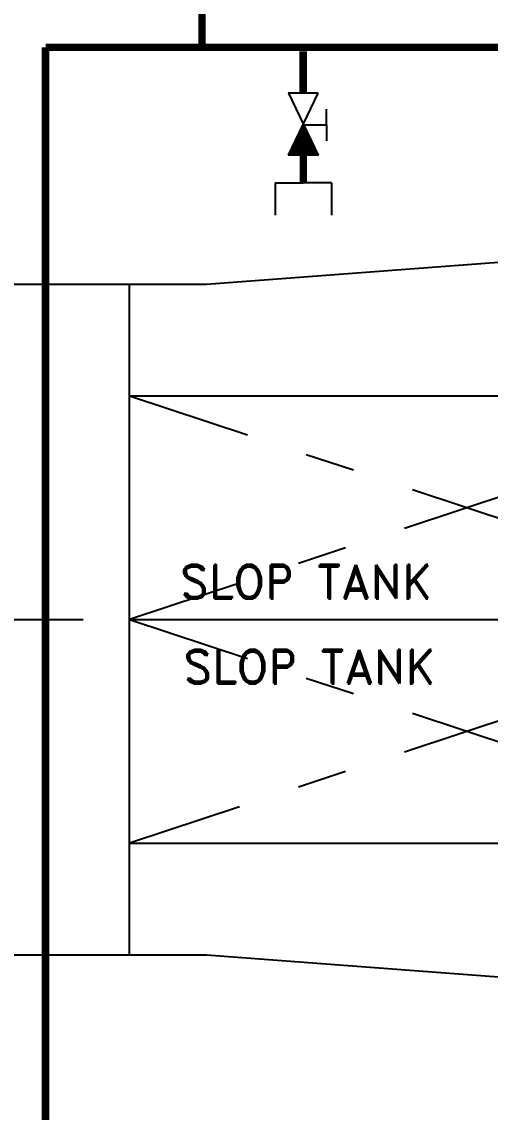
# Model space of a CAD drawing. Extents: x -22909.9 to -22897.8, y -4.7 to 4.1.
# Drawn here: x -22908.096 to -22907.153, y -0.327 to 1.867 of the extents above; entities that cross this region are included whole.
import ezdxf

# ---------------------------------------------------------------- set-up
doc = ezdxf.new("R2010")
doc.units = 0
doc.header["$LTSCALE"] = 0.5
doc.header["$MEASUREMENT"] = 0
doc.linetypes.add('DASHDOT', pattern=[1, 0.5, -0.25, 0, -0.25])
doc.linetypes.add('DASHED', pattern=[0.75, 0.5, -0.25])
doc.layers.get('0').update_dxf_attribs({"linetype": 'CONTINUOUS'})
for name, color, linetype in [('COW', 2, 'CONTINUOUS'), ('DIB-018', 6, 'CONTINUOUS'), ('DIB-065', 4, 'CONTINUOUS')]:
    doc.layers.add(name, color=color, linetype=linetype)
doc.styles.add('ROMAND', font='romand', dxfattribs={"height": 0.0339})

# ---------------------------------------------------------------- blocks, each defined once
blk = doc.blocks.new('*X28')
at = {"color": 0}
for p, q in [((-22906.3568, 2.1401), (-22906.3566, 2.1403)), ((-22906.3568, 2.1403), (-22906.3568, 2.1403)), ((-22906.3567, 2.14), (-22906.3564, 2.1403)), ((-22906.3566, 2.1398), (-22906.3561, 2.1403)), ((-22906.3566, 2.1399), (-22906.3562, 2.1403)), ((-22906.3565, 2.1395), (-22906.3557, 2.1403)), ((-22906.3565, 2.1397), (-22906.3559, 2.1403)), ((-22906.3564, 2.1394), (-22906.3555, 2.1403)), ((-22906.3563, 2.1392), (-22906.3552, 2.1403)), ((-22906.3563, 2.1393), (-22906.3553, 2.1403)), ((-22906.3562, 2.139), (-22906.3548, 2.1403)), ((-22906.3562, 2.1391), (-22906.355, 2.1403)), ((-22906.3561, 2.1387), (-22906.3545, 2.1403)), ((-22906.3561, 2.1388), (-22906.3546, 2.1403)), ((-22906.356, 2.1386), (-22906.3543, 2.1403)), ((-22906.3559, 2.1384), (-22906.3539, 2.1403)), ((-22906.3559, 2.1385), (-22906.3541, 2.1403)), ((-22906.3558, 2.1381), (-22906.3536, 2.1403)), ((-22906.3558, 2.1382), (-22906.3538, 2.1403)), ((-22906.3557, 2.1379), (-22906.3532, 2.1403)), ((-22906.3557, 2.138), (-22906.3534, 2.1403)), ((-22906.3556, 2.1378), (-22906.353, 2.1403)), ((-22906.3555, 2.1375), (-22906.3527, 2.1403)), ((-22906.3555, 2.1376), (-22906.3529, 2.1403)), ((-22906.3554, 2.1373), (-22906.3523, 2.1403)), ((-22906.3554, 2.1374), (-22906.3525, 2.1403)), ((-22906.3553, 2.137), (-22906.352, 2.1403)), ((-22906.3553, 2.1372), (-22906.3522, 2.1403)), ((-22906.3552, 2.1369), (-22906.3518, 2.1403)), ((-22906.3551, 2.1367), (-22906.3515, 2.1403)), ((-22906.3551, 2.1368), (-22906.3516, 2.1403)), ((-22906.355, 2.1364), (-22906.3511, 2.1403)), ((-22906.355, 2.1366), (-22906.3513, 2.1403)), ((-22906.3549, 2.1362), (-22906.3508, 2.1403)), ((-22906.3549, 2.1363), (-22906.3509, 2.1403)), ((-22906.3548, 2.1361), (-22906.3506, 2.1403)), ((-22906.3547, 2.1359), (-22906.3502, 2.1403)), ((-22906.3547, 2.136), (-22906.3504, 2.1403)), ((-22906.3546, 2.1356), (-22906.3499, 2.1403)), ((-22906.3546, 2.1357), (-22906.35, 2.1403)), ((-22906.3545, 2.1355), (-22906.3497, 2.1403)), ((-22906.3544, 2.1353), (-22906.3493, 2.1403)), ((-22906.3544, 2.1354), (-22906.3495, 2.1403)), ((-22906.3543, 2.135), (-22906.349, 2.1403)), ((-22906.3543, 2.1351), (-22906.3492, 2.1403)), ((-22906.3542, 2.1348), (-22906.3486, 2.1403)), ((-22906.3542, 2.1349), (-22906.3488, 2.1403)), ((-22906.3541, 2.1347), (-22906.3485, 2.1403)), ((-22906.354, 2.1344), (-22906.3481, 2.1403)), ((-22906.354, 2.1345), (-22906.3483, 2.1403)), ((-22906.3539, 2.1342), (-22906.3477, 2.1403)), ((-22906.3539, 2.1343), (-22906.3479, 2.1403)), ((-22906.3538, 2.1339), (-22906.3474, 2.1403)), ((-22906.3538, 2.1341), (-22906.3476, 2.1403)), ((-22906.3537, 2.1338), (-22906.3472, 2.1403)), ((-22906.3536, 2.1336), (-22906.3469, 2.1403)), ((-22906.3536, 2.1337), (-22906.347, 2.1403)), ((-22906.3535, 2.1333), (-22906.3465, 2.1403)), ((-22906.3535, 2.1335), (-22906.3467, 2.1403)), ((-22906.3534, 2.1331), (-22906.3462, 2.1403)), ((-22906.3534, 2.1332), (-22906.3463, 2.1403)), ((-22906.3533, 2.133), (-22906.346, 2.1403)), ((-22906.3532, 2.1328), (-22906.3456, 2.1403)), ((-22906.3532, 2.1329), (-22906.3458, 2.1403)), ((-22906.3531, 2.1325), (-22906.3453, 2.1403)), ((-22906.3531, 2.1326), (-22906.3454, 2.1403)), ((-22906.353, 2.1323), (-22906.3449, 2.1403)), ((-22906.353, 2.1324), (-22906.3451, 2.1403)), ((-22906.3529, 2.1322), (-22906.3447, 2.1403)), ((-22906.3528, 2.1319), (-22906.3444, 2.1403)), ((-22906.3528, 2.132), (-22906.3446, 2.1403)), ((-22906.3527, 2.1317), (-22906.344, 2.1403)), ((-22906.3527, 2.1318), (-22906.3442, 2.1403)), ((-22906.3526, 2.1316), (-22906.3439, 2.1403)), ((-22906.3525, 2.1313), (-22906.3435, 2.1403)), ((-22906.3525, 2.1314), (-22906.3437, 2.1403)), ((-22906.3524, 2.1311), (-22906.3431, 2.1403)), ((-22906.3524, 2.1312), (-22906.3433, 2.1403)), ((-22906.3523, 2.1308), (-22906.3428, 2.1403)), ((-22906.3523, 2.131), (-22906.343, 2.1403)), ((-22906.3522, 2.1307), (-22906.3426, 2.1403)), ((-22906.3521, 2.1305), (-22906.3423, 2.1403)), ((-22906.3521, 2.1306), (-22906.3424, 2.1403)), ((-22906.352, 2.1302), (-22906.3419, 2.1403)), ((-22906.352, 2.1304), (-22906.3421, 2.1403)), ((-22906.3519, 2.13), (-22906.3416, 2.1403)), ((-22906.3519, 2.1301), (-22906.3417, 2.1403)), ((-22906.3518, 2.1299), (-22906.3414, 2.1403)), ((-22906.3517, 2.1297), (-22906.341, 2.1403)), ((-22906.3517, 2.1298), (-22906.3412, 2.1403)), ((-22906.3516, 2.1294), (-22906.3407, 2.1403)), ((-22906.3516, 2.1295), (-22906.3409, 2.1403)), ((-22906.3515, 2.1292), (-22906.3403, 2.1403)), ((-22906.3515, 2.1293), (-22906.3405, 2.1403)), ((-22906.3514, 2.1291), (-22906.3401, 2.1403)), ((-22906.3513, 2.1288), (-22906.3398, 2.1403)), ((-22906.3513, 2.1289), (-22906.34, 2.1403)), ((-22906.3512, 2.1286), (-22906.3394, 2.1403)), ((-22906.3512, 2.1287), (-22906.3396, 2.1403)), ((-22906.3511, 2.1283), (-22906.3391, 2.1403)), ((-22906.3511, 2.1285), (-22906.3393, 2.1403)), ((-22906.351, 2.1282), (-22906.3389, 2.1403)), ((-22906.3509, 2.128), (-22906.3386, 2.1403)), ((-22906.3509, 2.1281), (-22906.3387, 2.1403)), ((-22906.3508, 2.1277), (-22906.3382, 2.1403)), ((-22906.3508, 2.1279), (-22906.3384, 2.1403)), ((-22906.3507, 2.1276), (-22906.338, 2.1403)), ((-22906.3506, 2.1274), (-22906.3377, 2.1403)), ((-22906.3506, 2.1275), (-22906.3378, 2.1403)), ((-22906.3505, 2.1271), (-22906.3373, 2.1403)), ((-22906.3505, 2.1273), (-22906.3375, 2.1403)), ((-22906.3504, 2.1269), (-22906.337, 2.1403)), ((-22906.3504, 2.127), (-22906.3371, 2.1403)), ((-22906.3503, 2.1268), (-22906.3368, 2.1403)), ((-22906.3502, 2.1266), (-22906.3364, 2.1403)), ((-22906.3502, 2.1267), (-22906.3366, 2.1403)), ((-22906.3501, 2.1263), (-22906.3361, 2.1403)), ((-22906.3501, 2.1264), (-22906.3363, 2.1403)), ((-22906.35, 2.1261), (-22906.3357, 2.1403)), ((-22906.35, 2.1262), (-22906.3359, 2.1403)), ((-22906.3499, 2.126), (-22906.3355, 2.1403)), ((-22906.3498, 2.1257), (-22906.3352, 2.1403)), ((-22906.3498, 2.1258), (-22906.3354, 2.1403)), ((-22906.3497, 2.1255), (-22906.3348, 2.1403)), ((-22906.3497, 2.1256), (-22906.335, 2.1403)), ((-22906.3496, 2.1252), (-22906.3345, 2.1403)), ((-22906.3496, 2.1254), (-22906.3347, 2.1403)), ((-22906.3495, 2.1251), (-22906.3343, 2.1403)), ((-22906.3494, 2.1249), (-22906.334, 2.1403)), ((-22906.3494, 2.125), (-22906.3341, 2.1403)), ((-22906.3493, 2.1246), (-22906.3336, 2.1403)), ((-22906.3493, 2.1248), (-22906.3338, 2.1403)), ((-22906.3492, 2.1244), (-22906.3332, 2.1403)), ((-22906.3492, 2.1245), (-22906.3334, 2.1403)), ((-22906.3491, 2.1243), (-22906.3331, 2.1403)), ((-22906.349, 2.124), (-22906.3327, 2.1403)), ((-22906.349, 2.1242), (-22906.3329, 2.1403)), ((-22906.3489, 2.1238), (-22906.3324, 2.1403)), ((-22906.3489, 2.1239), (-22906.3325, 2.1403)), ((-22906.3488, 2.1236), (-22906.332, 2.1403)), ((-22906.3488, 2.1237), (-22906.3322, 2.1403)), ((-22906.3487, 2.1235), (-22906.3318, 2.1403)), ((-22906.3486, 2.1232), (-22906.3315, 2.1403)), ((-22906.3486, 2.1233), (-22906.3317, 2.1403)), ((-22906.3485, 2.123), (-22906.3311, 2.1403)), ((-22906.3485, 2.1231), (-22906.3313, 2.1403)), ((-22906.3484, 2.1229), (-22906.331, 2.1403)), ((-22906.3483, 2.1226), (-22906.3306, 2.1403)), ((-22906.3483, 2.1227), (-22906.3308, 2.1403)), ((-22906.3482, 2.1224), (-22906.3302, 2.1403)), ((-22906.3482, 2.1225), (-22906.3304, 2.1403)), ((-22906.3481, 2.1221), (-22906.3299, 2.1403)), ((-22906.3481, 2.1223), (-22906.3301, 2.1403)), ((-22906.348, 2.122), (-22906.3297, 2.1403)), ((-22906.3479, 2.1218), (-22906.3294, 2.1403)), ((-22906.3479, 2.1219), (-22906.3295, 2.1403)), ((-22906.3478, 2.1215), (-22906.329, 2.1403)), ((-22906.3478, 2.1217), (-22906.3292, 2.1403)), ((-22906.3477, 2.1213), (-22906.3287, 2.1403)), ((-22906.3477, 2.1214), (-22906.3288, 2.1403)), ((-22906.3476, 2.1212), (-22906.3285, 2.1403)), ((-22906.3475, 2.1209), (-22906.3281, 2.1403)), ((-22906.3475, 2.1211), (-22906.3283, 2.1403)), ((-22906.3474, 2.1207), (-22906.3278, 2.1403)), ((-22906.3474, 2.1208), (-22906.3279, 2.1403)), ((-22906.3473, 2.1205), (-22906.3274, 2.1403)), ((-22906.3473, 2.1206), (-22906.3276, 2.1403)), ((-22906.3472, 2.1204), (-22906.3272, 2.1403)), ((-22906.3471, 2.1201), (-22906.3269, 2.1403)), ((-22906.3471, 2.1202), (-22906.3271, 2.1403)), ((-22906.347, 2.1199), (-22906.3265, 2.1403)), ((-22906.347, 2.12), (-22906.3267, 2.1403)), ((-22906.3469, 2.1196), (-22906.3262, 2.1403)), ((-22906.3469, 2.1198), (-22906.3264, 2.1403)), ((-22906.3468, 2.1195), (-22906.326, 2.1403)), ((-22906.3467, 2.1193), (-22906.3256, 2.1403)), ((-22906.3467, 2.1194), (-22906.3258, 2.1403)), ((-22906.3466, 2.119), (-22906.3253, 2.1403)), ((-22906.3466, 2.1192), (-22906.3255, 2.1403)), ((-22906.3465, 2.1189), (-22906.3251, 2.1403)), ((-22906.3464, 2.1187), (-22906.3248, 2.1403)), ((-22906.3464, 2.1188), (-22906.3249, 2.1403)), ((-22906.3463, 2.1184), (-22906.3244, 2.1403)), ((-22906.3463, 2.1186), (-22906.3246, 2.1403)), ((-22906.3462, 2.1182), (-22906.3241, 2.1403)), ((-22906.3462, 2.1183), (-22906.3242, 2.1403)), ((-22906.3461, 2.1181), (-22906.3239, 2.1403)), ((-22906.346, 2.1178), (-22906.3235, 2.1403)), ((-22906.346, 2.118), (-22906.3237, 2.1403)), ((-22906.3459, 2.1176), (-22906.3232, 2.1403)), ((-22906.3459, 2.1177), (-22906.3233, 2.1403)), ((-22906.3458, 2.1174), (-22906.3228, 2.1403)), ((-22906.3458, 2.1175), (-22906.323, 2.1403)), ((-22906.3457, 2.1173), (-22906.3226, 2.1403)), ((-22906.3456, 2.117), (-22906.3223, 2.1403)), ((-22906.3456, 2.1171), (-22906.3225, 2.1403)), ((-22906.3455, 2.1168), (-22906.3219, 2.1403)), ((-22906.3455, 2.1169), (-22906.3221, 2.1403)), ((-22906.3454, 2.1165), (-22906.3216, 2.1403)), ((-22906.3454, 2.1167), (-22906.3218, 2.1403)), ((-22906.3453, 2.1164), (-22906.3214, 2.1403)), ((-22906.3452, 2.1162), (-22906.3211, 2.1403)), ((-22906.3452, 2.1163), (-22906.3212, 2.1403)), ((-22906.3451, 2.1159), (-22906.3207, 2.1403)), ((-22906.3451, 2.1161), (-22906.3209, 2.1403)), ((-22906.345, 2.1157), (-22906.3203, 2.1403)), ((-22906.345, 2.1158), (-22906.3205, 2.1403)), ((-22906.3449, 2.1156), (-22906.3202, 2.1403)), ((-22906.3448, 2.1153), (-22906.3198, 2.1403)), ((-22906.3448, 2.1155), (-22906.32, 2.1403)), ((-22906.3447, 2.1151), (-22906.3195, 2.1403)), ((-22906.3447, 2.1152), (-22906.3196, 2.1403)), ((-22906.3446, 2.115), (-22906.3193, 2.1403)), ((-22906.3445, 2.1147), (-22906.3189, 2.1403)), ((-22906.3445, 2.1149), (-22906.3191, 2.1403)), ((-22906.3444, 2.1145), (-22906.3186, 2.1403)), ((-22906.3444, 2.1146), (-22906.3188, 2.1403)), ((-22906.3443, 2.1143), (-22906.3182, 2.1403)), ((-22906.3443, 2.1144), (-22906.3184, 2.1403)), ((-22906.3442, 2.1142), (-22906.318, 2.1403)), ((-22906.3441, 2.1139), (-22906.3177, 2.1403)), ((-22906.3441, 2.114), (-22906.3179, 2.1403)), ((-22906.344, 2.1137), (-22906.3173, 2.1403)), ((-22906.344, 2.1138), (-22906.3175, 2.1403)), ((-22906.3439, 2.1134), (-22906.317, 2.1403)), ((-22906.3439, 2.1136), (-22906.3172, 2.1403)), ((-22906.3438, 2.1133), (-22906.3168, 2.1403)), ((-22906.3437, 2.1131), (-22906.3165, 2.1403)), ((-22906.3437, 2.1132), (-22906.3166, 2.1403)), ((-22906.3436, 2.1128), (-22906.3161, 2.1403)), ((-22906.3436, 2.113), (-22906.3163, 2.1403)), ((-22906.3435, 2.1126), (-22906.3157, 2.1403)), ((-22906.3435, 2.1127), (-22906.3159, 2.1403)), ((-22906.3434, 2.1125), (-22906.3156, 2.1403)), ((-22906.3433, 2.1122), (-22906.3152, 2.1403)), ((-22906.3433, 2.1124), (-22906.3154, 2.1403)), ((-22906.3432, 2.112), (-22906.3149, 2.1403)), ((-22906.3432, 2.1121), (-22906.315, 2.1403)), ((-22906.3431, 2.1118), (-22906.3145, 2.1403)), ((-22906.3431, 2.1119), (-22906.3147, 2.1403)), ((-22906.343, 2.1116), (-22906.3143, 2.1403)), ((-22906.3429, 2.1114), (-22906.314, 2.1403)), ((-22906.3429, 2.1115), (-22906.3142, 2.1403)), ((-22906.3428, 2.1112), (-22906.3136, 2.1403)), ((-22906.3428, 2.1113), (-22906.3138, 2.1403)), ((-22906.3427, 2.1111), (-22906.3135, 2.1403)), ((-22906.3426, 2.1108), (-22906.3131, 2.1403)), ((-22906.3426, 2.1109), (-22906.3133, 2.1403)), ((-22906.3425, 2.1106), (-22906.3127, 2.1403)), ((-22906.3425, 2.1107), (-22906.3129, 2.1403)), ((-22906.3424, 2.1103), (-22906.3124, 2.1403)), ((-22906.3424, 2.1105), (-22906.3126, 2.1403)), ((-22906.3423, 2.1102), (-22906.3122, 2.1403)), ((-22906.3422, 2.11), (-22906.3119, 2.1403)), ((-22906.3422, 2.1101), (-22906.312, 2.1403)), ((-22906.3421, 2.1097), (-22906.3115, 2.1403)), ((-22906.3421, 2.1099), (-22906.3117, 2.1403)), ((-22906.342, 2.1095), (-22906.3112, 2.1403)), ((-22906.342, 2.1096), (-22906.3113, 2.1403)), ((-22906.3419, 2.1094), (-22906.311, 2.1403)), ((-22906.3418, 2.1091), (-22906.3106, 2.1403)), ((-22906.3418, 2.1093), (-22906.3108, 2.1403)), ((-22906.3417, 2.1089), (-22906.3103, 2.1403)), ((-22906.3417, 2.109), (-22906.3104, 2.1403)), ((-22906.3416, 2.1087), (-22906.3099, 2.1403)), ((-22906.3416, 2.1088), (-22906.3101, 2.1403)), ((-22906.3415, 2.1085), (-22906.3097, 2.1403)), ((-22906.3414, 2.1083), (-22906.3094, 2.1403)), ((-22906.3414, 2.1084), (-22906.3096, 2.1403)), ((-22906.3413, 2.1081), (-22906.309, 2.1403)), ((-22906.3413, 2.1082), (-22906.3092, 2.1403)), ((-22906.3412, 2.1078), (-22906.3087, 2.1403)), ((-22906.3412, 2.108), (-22906.3089, 2.1403)), ((-22906.3411, 2.1077), (-22906.3085, 2.1403)), ((-22906.341, 2.1075), (-22906.3081, 2.1403)), ((-22906.341, 2.1076), (-22906.3083, 2.1403)), ((-22906.3409, 2.1072), (-22906.3078, 2.1403)), ((-22906.3409, 2.1074), (-22906.308, 2.1403)), ((-22906.3408, 2.1071), (-22906.3076, 2.1403)), ((-22906.3407, 2.1069), (-22906.3073, 2.1403)), ((-22906.3407, 2.107), (-22906.3074, 2.1403)), ((-22906.3406, 2.1066), (-22906.3069, 2.1403)), ((-22906.3406, 2.1068), (-22906.3071, 2.1403)), ((-22906.3405, 2.1064), (-22906.3066, 2.1403)), ((-22906.3405, 2.1065), (-22906.3067, 2.1403)), ((-22906.3404, 2.1063), (-22906.3064, 2.1403)), ((-22906.3403, 2.106), (-22906.306, 2.1403)), ((-22906.3403, 2.1062), (-22906.3062, 2.1403)), ((-22906.3402, 2.1058), (-22906.3057, 2.1403)), ((-22906.3402, 2.1059), (-22906.3058, 2.1403)), ((-22906.3401, 2.1056), (-22906.3053, 2.1403)), ((-22906.3401, 2.1057), (-22906.3055, 2.1403)), ((-22906.34, 2.1055), (-22906.3051, 2.1403)), ((-22906.3399, 2.1052), (-22906.3048, 2.1403)), ((-22906.3399, 2.1053), (-22906.305, 2.1403)), ((-22906.3398, 2.105), (-22906.3044, 2.1403)), ((-22906.3398, 2.1051), (-22906.3046, 2.1403)), ((-22906.3397, 2.1047), (-22906.3041, 2.1403)), ((-22906.3397, 2.1049), (-22906.3043, 2.1403)), ((-22906.3396, 2.1046), (-22906.3039, 2.1403)), ((-22906.3395, 2.1044), (-22906.3036, 2.1403)), ((-22906.3395, 2.1045), (-22906.3037, 2.1403)), ((-22906.3394, 2.1041), (-22906.3032, 2.1403)), ((-22906.3394, 2.1043), (-22906.3034, 2.1403)), ((-22906.3393, 2.1039), (-22906.3028, 2.1403)), ((-22906.3393, 2.104), (-22906.303, 2.1403)), ((-22906.3392, 2.1038), (-22906.3027, 2.1403)), ((-22906.3391, 2.1035), (-22906.3023, 2.1403)), ((-22906.3391, 2.1037), (-22906.3025, 2.1403)), ((-22906.339, 2.1033), (-22906.302, 2.1403)), ((-22906.339, 2.1034), (-22906.3021, 2.1403)), ((-22906.3389, 2.1031), (-22906.3016, 2.1403)), ((-22906.3389, 2.1032), (-22906.3018, 2.1403)), ((-22906.3388, 2.1029), (-22906.3014, 2.1403)), ((-22906.3387, 2.1027), (-22906.3011, 2.1403)), ((-22906.3387, 2.1028), (-22906.3013, 2.1403)), ((-22906.3386, 2.1025), (-22906.3007, 2.1403)), ((-22906.3386, 2.1026), (-22906.3009, 2.1403)), ((-22906.3385, 2.1024), (-22906.3005, 2.1403)), ((-22906.3384, 2.1021), (-22906.3002, 2.1403)), ((-22906.3384, 2.1022), (-22906.3004, 2.1403)), ((-22906.3383, 2.1019), (-22906.2998, 2.1403)), ((-22906.3383, 2.102), (-22906.3, 2.1403)), ((-22906.3382, 2.1016), (-22906.2995, 2.1403)), ((-22906.3382, 2.1018), (-22906.2997, 2.1403)), ((-22906.3381, 2.1015), (-22906.2993, 2.1403)), ((-22906.338, 2.1013), (-22906.299, 2.1403)), ((-22906.338, 2.1014), (-22906.2991, 2.1403)), ((-22906.3379, 2.101), (-22906.2986, 2.1403)), ((-22906.3379, 2.1012), (-22906.2988, 2.1403)), ((-22906.3378, 2.1008), (-22906.2982, 2.1403)), ((-22906.3378, 2.1009), (-22906.2984, 2.1403)), ((-22906.3377, 2.1007), (-22906.2981, 2.1403)), ((-22906.3376, 2.1004), (-22906.2977, 2.1403)), ((-22906.3376, 2.1006), (-22906.2979, 2.1403)), ((-22906.3375, 2.1002), (-22906.2974, 2.1403)), ((-22906.3375, 2.1003), (-22906.2975, 2.1403)), ((-22906.3374, 2.1), (-22906.297, 2.1403)), ((-22906.3374, 2.1001), (-22906.2972, 2.1403)), ((-22906.3373, 2.0998), (-22906.2968, 2.1403)), ((-22906.3372, 2.0997), (-22906.2967, 2.1403)), ((-22906.3371, 2.0995), (-22906.2968, 2.1398)), ((-22906.3371, 2.0994), (-22906.2969, 2.1395)), ((-22906.337, 2.0993), (-22906.2971, 2.1392)), ((-22906.337, 2.0991), (-22906.2973, 2.1388)), ((-22906.3369, 2.099), (-22906.2974, 2.1385)), ((-22906.3368, 2.0989), (-22906.2976, 2.1381)), ((-22906.3368, 2.0988), (-22906.2978, 2.1378)), ((-22906.3367, 2.0987), (-22906.2979, 2.1374)), ((-22906.3367, 2.0985), (-22906.2981, 2.1371)), ((-22906.3366, 2.0984), (-22906.2983, 2.1368)), ((-22906.3365, 2.0983), (-22906.2984, 2.1364)), ((-22906.3365, 2.0982), (-22906.2986, 2.1361)), ((-22906.3364, 2.0981), (-22906.2988, 2.1357)), ((-22906.3364, 2.0979), (-22906.2989, 2.1354)), ((-22906.3363, 2.0978), (-22906.2991, 2.1351)), ((-22906.3363, 2.0977), (-22906.2992, 2.1347)), ((-22906.3362, 2.0976), (-22906.2994, 2.1344)), ((-22906.3361, 2.0975), (-22906.2996, 2.134)), ((-22906.3361, 2.0973), (-22906.2997, 2.1337)), ((-22906.336, 2.0972), (-22906.2999, 2.1333)), ((-22906.336, 2.0971), (-22906.3001, 2.133)), ((-22906.3359, 2.097), (-22906.3002, 2.1327)), ((-22906.3359, 2.0969), (-22906.3004, 2.1323)), ((-22906.3358, 2.0967), (-22906.3006, 2.132)), ((-22906.3357, 2.0966), (-22906.3007, 2.1316)), ((-22906.3357, 2.0965), (-22906.3009, 2.1313)), ((-22906.3356, 2.0964), (-22906.3011, 2.131)), ((-22906.3356, 2.0963), (-22906.3012, 2.1306)), ((-22906.3355, 2.0962), (-22906.3014, 2.1303)), ((-22906.3355, 2.096), (-22906.3016, 2.1299)), ((-22906.3354, 2.0959), (-22906.3017, 2.1296)), ((-22906.3353, 2.0958), (-22906.3019, 2.1292)), ((-22906.3353, 2.0957), (-22906.3021, 2.1289)), ((-22906.3352, 2.0956), (-22906.3022, 2.1286)), ((-22906.3352, 2.0954), (-22906.3024, 2.1282)), ((-22906.3351, 2.0953), (-22906.3025, 2.1279)), ((-22906.3351, 2.0952), (-22906.3027, 2.1275)), ((-22906.335, 2.0951), (-22906.3029, 2.1272)), ((-22906.3349, 2.095), (-22906.303, 2.1269)), ((-22906.3349, 2.0948), (-22906.3032, 2.1265)), ((-22906.3348, 2.0947), (-22906.3034, 2.1262)), ((-22906.3348, 2.0946), (-22906.3035, 2.1258)), ((-22906.3347, 2.0945), (-22906.3037, 2.1255)), ((-22906.3346, 2.0944), (-22906.3039, 2.1251)), ((-22906.3346, 2.0942), (-22906.304, 2.1248)), ((-22906.3345, 2.0941), (-22906.3042, 2.1245)), ((-22906.3345, 2.094), (-22906.3044, 2.1241)), ((-22906.3344, 2.0939), (-22906.3045, 2.1238)), ((-22906.3344, 2.0938), (-22906.3047, 2.1234)), ((-22906.3343, 2.0936), (-22906.3049, 2.1231)), ((-22906.3342, 2.0935), (-22906.305, 2.1228)), ((-22906.3342, 2.0934), (-22906.3052, 2.1224)), ((-22906.3341, 2.0933), (-22906.3054, 2.1221)), ((-22906.3341, 2.0932), (-22906.3055, 2.1217)), ((-22906.334, 2.0931), (-22906.3057, 2.1214)), ((-22906.334, 2.0929), (-22906.3058, 2.121)), ((-22906.3339, 2.0928), (-22906.306, 2.1207)), ((-22906.3338, 2.0927), (-22906.3062, 2.1204)), ((-22906.3338, 2.0926), (-22906.3063, 2.12)), ((-22906.3337, 2.0925), (-22906.3065, 2.1197)), ((-22906.3337, 2.0923), (-22906.3067, 2.1193)), ((-22906.3336, 2.0922), (-22906.3068, 2.119)), ((-22906.3336, 2.0921), (-22906.307, 2.1187)), ((-22906.3335, 2.092), (-22906.3072, 2.1183)), ((-22906.3334, 2.0919), (-22906.3073, 2.118)), ((-22906.3334, 2.0917), (-22906.3075, 2.1176)), ((-22906.3333, 2.0916), (-22906.3077, 2.1173)), ((-22906.3333, 2.0915), (-22906.3078, 2.1169)), ((-22906.3332, 2.0914), (-22906.308, 2.1166)), ((-22906.3332, 2.0913), (-22906.3082, 2.1163)), ((-22906.3331, 2.0911), (-22906.3083, 2.1159)), ((-22906.333, 2.091), (-22906.3085, 2.1156)), ((-22906.333, 2.0909), (-22906.3087, 2.1152)), ((-22906.3329, 2.0908), (-22906.3088, 2.1149)), ((-22906.3329, 2.0907), (-22906.309, 2.1145)), ((-22906.3328, 2.0905), (-22906.3091, 2.1142)), ((-22906.3327, 2.0904), (-22906.3093, 2.1139)), ((-22906.3327, 2.0903), (-22906.3095, 2.1135)), ((-22906.3326, 2.0902), (-22906.3096, 2.1132)), ((-22906.3326, 2.0901), (-22906.3098, 2.1128)), ((-22906.3325, 2.09), (-22906.31, 2.1125)), ((-22906.3325, 2.0898), (-22906.3101, 2.1122)), ((-22906.3324, 2.0897), (-22906.3103, 2.1118)), ((-22906.3323, 2.0896), (-22906.3105, 2.1115)), ((-22906.3323, 2.0895), (-22906.3106, 2.1111)), ((-22906.3322, 2.0894), (-22906.3108, 2.1108)), ((-22906.3322, 2.0892), (-22906.311, 2.1104)), ((-22906.3321, 2.0891), (-22906.3111, 2.1101)), ((-22906.3321, 2.089), (-22906.3113, 2.1098)), ((-22906.332, 2.0889), (-22906.3115, 2.1094)), ((-22906.3319, 2.0888), (-22906.3116, 2.1091)), ((-22906.3319, 2.0886), (-22906.3118, 2.1087)), ((-22906.3318, 2.0885), (-22906.312, 2.1084)), ((-22906.3318, 2.0884), (-22906.3121, 2.1081)), ((-22906.3317, 2.0883), (-22906.3123, 2.1077)), ((-22906.3317, 2.0882), (-22906.3124, 2.1074)), ((-22906.3316, 2.088), (-22906.3126, 2.107)), ((-22906.3315, 2.0879), (-22906.3128, 2.1067)), ((-22906.3315, 2.0878), (-22906.3129, 2.1063)), ((-22906.3314, 2.0877), (-22906.3131, 2.106)), ((-22906.3314, 2.0876), (-22906.3133, 2.1057)), ((-22906.3313, 2.0874), (-22906.3134, 2.1053)), ((-22906.3313, 2.0873), (-22906.3136, 2.105)), ((-22906.3312, 2.0872), (-22906.3138, 2.1046)), ((-22906.3311, 2.0871), (-22906.3139, 2.1043)), ((-22906.3311, 2.087), (-22906.3141, 2.104)), ((-22906.331, 2.0869), (-22906.3143, 2.1036)), ((-22906.331, 2.0867), (-22906.3144, 2.1033)), ((-22906.3309, 2.0866), (-22906.3146, 2.1029)), ((-22906.3308, 2.0865), (-22906.3148, 2.1026)), ((-22906.3308, 2.0864), (-22906.3149, 2.1022)), ((-22906.3307, 2.0863), (-22906.3151, 2.1019)), ((-22906.3307, 2.0861), (-22906.3153, 2.1016)), ((-22906.3306, 2.086), (-22906.3154, 2.1012)), ((-22906.3306, 2.0859), (-22906.3156, 2.1009)), ((-22906.3305, 2.0858), (-22906.3157, 2.1005)), ((-22906.3304, 2.0857), (-22906.3159, 2.1002)), ((-22906.3304, 2.0855), (-22906.3161, 2.0999)), ((-22906.3303, 2.0854), (-22906.3162, 2.0995)), ((-22906.3303, 2.0853), (-22906.3164, 2.0992)), ((-22906.3302, 2.0852), (-22906.3166, 2.0988)), ((-22906.3302, 2.0851), (-22906.3167, 2.0985)), ((-22906.3301, 2.0849), (-22906.3169, 2.0981)), ((-22906.33, 2.0848), (-22906.3171, 2.0978)), ((-22906.33, 2.0847), (-22906.3172, 2.0975)), ((-22906.3299, 2.0846), (-22906.3174, 2.0971)), ((-22906.3299, 2.0845), (-22906.3176, 2.0968)), ((-22906.3298, 2.0843), (-22906.3177, 2.0964)), ((-22906.3298, 2.0842), (-22906.3179, 2.0961)), ((-22906.3297, 2.0841), (-22906.3181, 2.0957)), ((-22906.3296, 2.084), (-22906.3182, 2.0954)), ((-22906.3296, 2.0839), (-22906.3184, 2.0951)), ((-22906.3295, 2.0838), (-22906.3186, 2.0947)), ((-22906.3295, 2.0836), (-22906.3187, 2.0944)), ((-22906.3294, 2.0835), (-22906.3189, 2.094)), ((-22906.3294, 2.0834), (-22906.319, 2.0937)), ((-22906.3293, 2.0833), (-22906.3192, 2.0934)), ((-22906.3292, 2.0832), (-22906.3194, 2.093)), ((-22906.3292, 2.083), (-22906.3195, 2.0927)), ((-22906.3291, 2.0829), (-22906.3197, 2.0923)), ((-22906.3291, 2.0828), (-22906.3199, 2.092)), ((-22906.329, 2.0827), (-22906.32, 2.0916)), ((-22906.3289, 2.0826), (-22906.3202, 2.0913)), ((-22906.3289, 2.0824), (-22906.3204, 2.091)), ((-22906.3288, 2.0823), (-22906.3205, 2.0906)), ((-22906.3288, 2.0822), (-22906.3207, 2.0903)), ((-22906.3287, 2.0821), (-22906.3209, 2.0899)), ((-22906.3287, 2.082), (-22906.321, 2.0896)), ((-22906.3286, 2.0818), (-22906.3212, 2.0893)), ((-22906.3285, 2.0817), (-22906.3214, 2.0889)), ((-22906.3285, 2.0816), (-22906.3215, 2.0886)), ((-22906.3284, 2.0815), (-22906.3217, 2.0882)), ((-22906.3284, 2.0814), (-22906.3219, 2.0879)), ((-22906.3283, 2.0812), (-22906.322, 2.0875)), ((-22906.3283, 2.0811), (-22906.3222, 2.0872)), ((-22906.3282, 2.081), (-22906.3223, 2.0869)), ((-22906.3281, 2.0809), (-22906.3225, 2.0865)), ((-22906.3281, 2.0808), (-22906.3227, 2.0862)), ((-22906.328, 2.0807), (-22906.3228, 2.0858)), ((-22906.328, 2.0805), (-22906.323, 2.0855)), ((-22906.3279, 2.0804), (-22906.3232, 2.0852)), ((-22906.3279, 2.0803), (-22906.3233, 2.0848)), ((-22906.3278, 2.0802), (-22906.3235, 2.0845)), ((-22906.3277, 2.0801), (-22906.3237, 2.0841)), ((-22906.3277, 2.0799), (-22906.3238, 2.0838)), ((-22906.3276, 2.0798), (-22906.324, 2.0834)), ((-22906.3276, 2.0797), (-22906.3242, 2.0831)), ((-22906.3275, 2.0796), (-22906.3243, 2.0828)), ((-22906.3275, 2.0795), (-22906.3245, 2.0824)), ((-22906.3274, 2.0793), (-22906.3247, 2.0821)), ((-22906.3273, 2.0792), (-22906.3248, 2.0817)), ((-22906.3273, 2.0791), (-22906.325, 2.0814)), ((-22906.3272, 2.079), (-22906.3252, 2.0811)), ((-22906.3272, 2.0789), (-22906.3253, 2.0807)), ((-22906.3271, 2.0787), (-22906.3255, 2.0804)), ((-22906.3271, 2.0786), (-22906.3256, 2.08)), ((-22906.327, 2.0785), (-22906.3258, 2.0797)), ((-22906.3269, 2.0784), (-22906.326, 2.0793)), ((-22906.3269, 2.0783), (-22906.3261, 2.079)), ((-22906.3268, 2.0781), (-22906.3263, 2.0787)), ((-22906.3268, 2.078), (-22906.3265, 2.0783))]:
    blk.add_line(p, q, dxfattribs=at)

msp = doc.modelspace()

# ---------------------------------------------------------------- linework, layer by layer
at = {"layer": 'COW'}
for p, q in [((-22907.5859, 1.8158), (-22907.5861, 1.8157)), ((-22907.5861, 1.8157), (-22907.5855, 1.8153)), ((-22907.5858, 1.816), (-22907.585, 1.8157)), ((-22907.585, 1.8157), (-22907.5854, 1.8155)), ((-22907.4988, 1.7236), (-22907.5597, 1.7236)), ((-22907.5591, 1.7236), (-22907.4988, 1.5987)), ((-22907.5591, 1.5987), (-22907.4988, 1.7236)), ((-22907.4821, 1.6597), (-22907.4821, 1.6917)), ((-22907.5297, 1.6597), (-22907.4821, 1.6597)), ((-22907.4821, 1.6597), (-22907.4821, 1.6277)), ((-22907.4988, 1.5987), (-22907.5597, 1.5987)), ((-22907.5859, 1.543), (-22907.5859, 1.4778)), ((-22907.5859, 1.543), (-22907.5291, 1.543)), ((-22907.4724, 1.543), (-22907.5291, 1.543)), ((-22907.4724, 1.543), (-22907.4724, 1.4778)), ((-22907.879, 0.6645), (-22906.5183, 0.6645))]:
    msp.add_line(p, q, dxfattribs=at)
at = {"layer": 'COW', "const_width": 0.015}
for points in [[(-22907.733, 1.8158), (-22907.733, 2.3119)], [(-22908.0478, 1.8158), (-22908.0478, -1.5861)], [(-22905.9794, 1.8158), (-22908.0478, 1.8158)], [(-22907.5292, 1.8079), (-22907.5292, 1.7236)], [(-22907.5291, 1.5987), (-22907.5291, 1.543)]]:
    msp.add_lwpolyline(points, dxfattribs=at)
at = {"layer": 'DIB-018'}
for p, q in [((-22907.879, -0.0105), (-22907.879, 1.3395)), ((-22907.879, 1.1145), (-22900.5423, 1.1145)), ((-22907.879, 0.2145), (-22900.5423, 0.2145))]:
    msp.add_line(p, q, dxfattribs=at)
at = {"layer": 'DIB-018', "linetype": 'DASHDOT'}
for p, q in [((-22907.879, 1.1145), (-22906.5183, 0.6645)), ((-22906.5183, 1.1145), (-22907.879, 0.6645)), ((-22906.5183, 0.6645), (-22907.879, 0.2145)), ((-22907.879, 0.6645), (-22906.5183, 0.2145))]:
    msp.add_line(p, q, dxfattribs=at)
at = {"layer": 'DIB-018', "linetype": 'DASHED'}
msp.add_line((-22909.3472, 0.6645), (-22898.0313, 0.6645), dxfattribs=at)
at = {"layer": 'DIB-065'}
for p, q in [((-22907.7241, 1.3395), (-22906.5183, 1.4295)), ((-22909.3472, 1.3395), (-22907.7241, 1.3395)), ((-22909.3472, -0.0105), (-22907.7241, -0.0105)), ((-22907.7241, -0.0105), (-22906.5183, -0.1005))]:
    msp.add_line(p, q, dxfattribs=at)

# ---------------------------------------------------------------- block references
at = {"layer": 'COW', "rotation": 180}
msp.add_blockref('*X28', (-45813.8557, 3.739), dxfattribs=at)

# ---------------------------------------------------------------- texts
at = {"layer": 'COW', "style": 'ROMAND'}
for p in [(-22907.7773, 0.7065), (-22907.7706, 0.5356)]:
    msp.add_text('SLOP TANK', height=0.06773, dxfattribs=at).set_placement(p)

doc.saveas('drawing.dxf')
